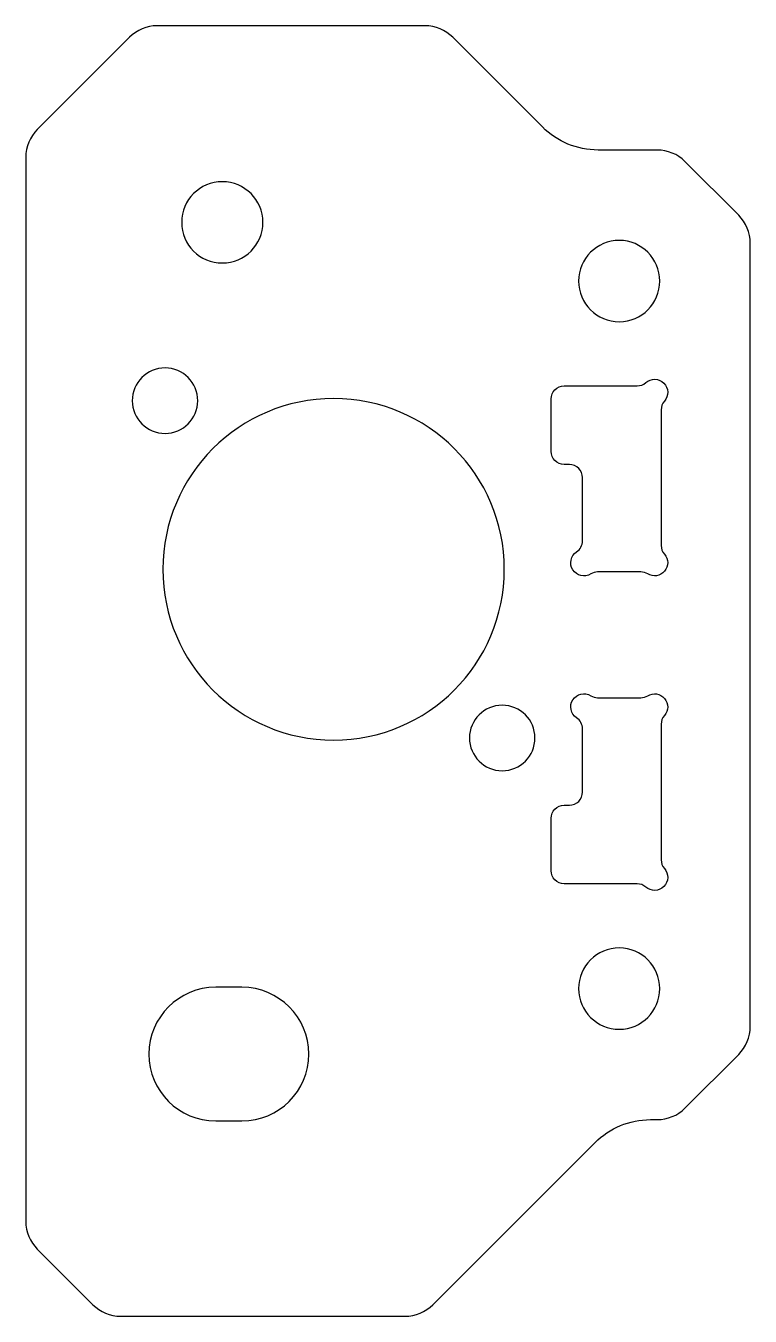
# Model space of a CAD drawing. Header units: millimetres. Extents: x 150.8 to 178.4, y -33.5 to 15.7.
import ezdxf

# ---------------------------------------------------------------- set-up
doc = ezdxf.new("R2010")
doc.units = ezdxf.units.MM
doc.layers.get('0').update_dxf_attribs({"linetype": 'CONTINUOUS'})

msp = doc.modelspace()

# ---------------------------------------------------------------- linework, layer by layer
for points in [[(178.4, -22.45), (178.4, 7.45, 0.198912), (177.961, 8.51), (175.91, 10.561, 0.198912), (174.85, 11), (172.592, 11, -0.198912), (170.471, 11.879), (167.049, 15.301, 0.198912), (165.988, 15.74), (155.765, 15.74, 0.198912), (154.704, 15.301), (151.189, 11.786, 0.198912), (150.75, 10.725), (150.75, -29.879, 0.198912), (151.189, -30.939), (153.311, -33.061, 0.198912), (154.371, -33.5), (165.228, -33.5, 0.198912), (166.289, -33.061), (172.471, -26.879, -0.198912), (174.592, -26), (174.85, -26, 0.198912), (175.91, -25.561), (177.961, -23.51, 0.198912)], [(174.487, -5.175, 0.139599), (174.223, -5.1), (172.577, -5.1, 0.139599), (172.313, -5.175, -0.986317), (171.775, -4.332, 0.252264), (172, -3.915), (172, -1.5, 0.414214), (171.5, -1), (171.3, -1, -0.414214), (170.8, -0.5), (170.8, 1.5, -0.414214), (171.3, 2), (174.089, 2, 0.182676), (174.419, 2.125, -0.939221), (175.125, 1.419, 0.182676), (175, 1.089), (175, -4.089, 0.182676), (175.125, -4.419, -0.863161)], [(172.313, -9.825, 0.139599), (172.577, -9.9), (174.223, -9.9, 0.139599), (174.487, -9.825, -0.863161), (175.125, -10.581, 0.182676), (175, -10.911), (175, -16.089, 0.182676), (175.125, -16.419, -0.939221), (174.419, -17.125, 0.182676), (174.089, -17), (171.3, -17, -0.414214), (170.8, -16.5), (170.8, -14.5, -0.414214), (171.3, -14), (171.5, -14, 0.414214), (172, -13.5), (172, -11.085, 0.252264), (171.775, -10.668, -0.986317)], [(158, -20.95, 1), (158, -26.05), (159, -26.05, 1), (159, -20.95)]]:
    msp.add_lwpolyline(points, format="xyb", close=True)
at = {"extrusion": (8.07868e-28, 1.05774e-36, -1)}
for centre, radius in [((-158.25, 8.24, 0), 1.55), ((-173.4, 6, 0), 1.55), ((-156.065, 1.435, 0), 1.25), ((-162.5, -5, 0), 6.515), ((-168.935, -11.435, 0), 1.25), ((-173.4, -21, 0), 1.55)]:
    msp.add_circle(centre, radius, dxfattribs=at)

doc.saveas('drawing.dxf')
